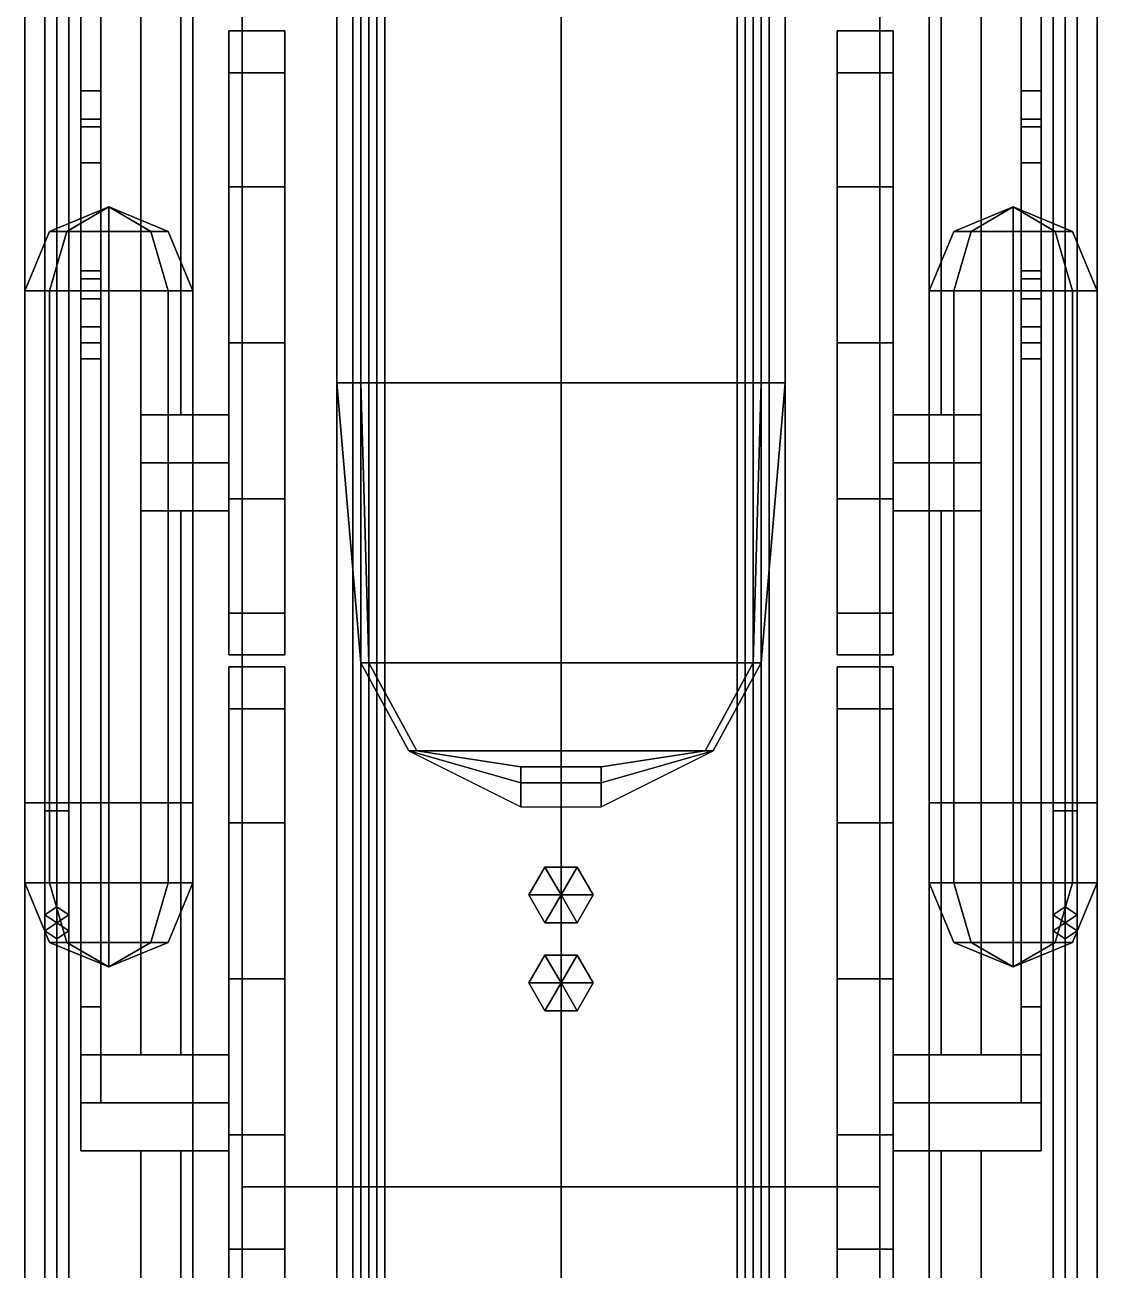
# Model space of a CAD drawing. Header units: millimetres. Extents: x -1.4 to 3, y -13.4 to 18.1.
# Drawn here: x -1.34 to 1.34, y -2.268 to 0.845 of the extents above; entities that cross this region are included whole.
import ezdxf

# ---------------------------------------------------------------- set-up
doc = ezdxf.new("R2010")
doc.units = ezdxf.units.MM
for name, color, linetype in [('b2', 1, 'Continuous'), ('bars', 1, 'Continuous'), ('wheels', 2, 'Continuous')]:
    doc.layers.add(name, color=color, linetype=linetype)

msp = doc.modelspace()

# ---------------------------------------------------------------- linework, layer by layer
for points in [[(-0.7967, -3.62, 2.44), (-0.92, -3.62, 2.9), (-0.92, 3.84, 2.9), (-0.7967, 3.84, 2.44)], [(-0.46, -3.62, 2.1033), (-0.7967, -3.62, 2.44), (-0.7967, 3.84, 2.44), (-0.46, 3.84, 2.1033)], [(0, -3.62, 1.98), (-0.46, -3.62, 2.1033), (-0.46, 3.84, 2.1033), (0, 3.84, 1.98)], [(0.46, -3.62, 2.1033), (0, -3.62, 1.98), (0, 3.84, 1.98), (0.46, 3.84, 2.1033)], [(0.7967, -3.62, 2.44), (0.46, -3.62, 2.1033), (0.46, 3.84, 2.1033), (0.7967, 3.84, 2.44)], [(0.92, -3.62, 2.9), (0.7967, -3.62, 2.44), (0.7967, 3.84, 2.44), (0.92, 3.84, 2.9)], [(-1.34, 3.65, 2.3), (-1.34, 3.61, 2.25), (-1.34, -1.1, 2.25), (-1.34, -1.1, 2.3)], [(-0.92, -1.1, 2.3), (-0.92, 3.65, 2.3), (-1.34, 3.65, 2.3), (-1.34, -1.1, 2.3)], [(-0.92, -1.1, 2.25), (-0.92, 3.61, 2.25), (-0.92, 3.65, 2.3), (-0.92, -1.1, 2.3)], [(0.92, 3.65, 2.3), (0.92, 3.61, 2.25), (0.92, -1.1, 2.25), (0.92, -1.1, 2.3)], [(1.34, -1.1, 2.3), (1.34, 3.65, 2.3), (0.92, 3.65, 2.3), (0.92, -1.1, 2.3)], [(1.34, -1.1, 2.25), (1.34, 3.61, 2.25), (1.34, 3.65, 2.3), (1.34, -1.1, 2.3)], [(-0.56, 2.48, 1.19), (-0.56, 2.48, 0.33), (-0.56, -3.85, 0.33), (-0.56, -3.85, 1.19)], [(-0.44, -3.85, 1.19), (-0.44, 2.48, 1.19), (-0.56, 2.48, 1.19), (-0.56, -3.85, 1.19)], [(-0.44, -3.85, 0.33), (-0.44, 2.48, 0.33), (-0.44, 2.48, 1.19), (-0.44, -3.85, 1.19)], [(0.44, 2.48, 1.19), (0.44, 2.48, 0.33), (0.44, -3.85, 0.33), (0.44, -3.85, 1.19)], [(0.56, -3.85, 1.19), (0.56, 2.48, 1.19), (0.44, 2.48, 1.19), (0.44, -3.85, 1.19)], [(0.56, -3.85, 0.33), (0.56, 2.48, 0.33), (0.56, 2.48, 1.19), (0.56, -3.85, 1.19)], [(-0.92, -3.62, 2.9), (-0.7967, -3.62, 3.39), (-0.7967, 2.28, 3.39), (-0.92, 2.28, 2.9)], [(-0.7967, -2.06, 3.39), (-0.46, -2.06, 3.7267), (-0.46, 2.28, 3.7267), (-0.7967, 2.28, 3.39)], [(-0.46, -2.06, 3.7267), (0, -2.06, 3.85), (0, 2.28, 3.85), (-0.46, 2.28, 3.7267)], [(0, -2.06, 3.85), (0.46, -2.06, 3.7267), (0.46, 2.28, 3.7267), (0, 2.28, 3.85)], [(0.46, -2.06, 3.7267), (0.7967, -2.06, 3.39), (0.7967, 2.28, 3.39), (0.46, 2.28, 3.7267)], [(0.7967, -3.62, 3.39), (0.92, -3.62, 2.9), (0.92, 2.28, 2.9), (0.7967, 2.28, 3.39)], [(-0.52, -3.97, 0.22), (-0.5, -3.95, 0.24), (-0.5, 2.27, 0.24), (-0.52, 2.27, 0.22)], [(-0.5, -3.99, 0.2), (-0.52, -3.97, 0.22), (-0.52, 2.27, 0.22), (-0.5, 2.27, 0.2)], [(-0.5, -3.95, 0.24), (-0.48, -3.97, 0.22), (-0.48, 2.27, 0.22), (-0.5, 2.27, 0.24)], [(-0.48, -3.97, 0.22), (-0.5, -3.99, 0.2), (-0.5, 2.27, 0.2), (-0.48, 2.27, 0.22)], [(0.48, -3.97, 0.22), (0.5, -3.95, 0.24), (0.5, 2.27, 0.24), (0.48, 2.27, 0.22)], [(0.5, -3.99, 0.2), (0.48, -3.97, 0.22), (0.48, 2.27, 0.22), (0.5, 2.27, 0.2)], [(0.5, -3.95, 0.24), (0.52, -3.97, 0.22), (0.52, 2.27, 0.22), (0.5, 2.27, 0.24)], [(0.52, -3.97, 0.22), (0.5, -3.99, 0.2), (0.5, 2.27, 0.2), (0.52, 2.27, 0.22)], [(-0.56, 1.65, 3.93), (-0.56, 1.65, 3.62), (-0.56, -0.05, 3.62), (-0.56, -0.05, 3.93)], [(-0.5, 1.59, 3.98), (-0.56, 1.65, 3.93), (-0.56, -0.05, 3.93), (-0.5, -0.05, 3.98)], [(0.56, -0.05, 3.93), (0.56, 1.65, 3.93), (0.5, 1.59, 3.98), (0.5, -0.05, 3.98)], [(0.56, -0.05, 3.62), (0.56, 1.65, 3.62), (0.56, 1.65, 3.93), (0.56, -0.05, 3.93)], [(0.5, -0.05, 3.98), (0.5, 1.59, 3.98), (-0.5, 1.59, 3.98), (-0.5, -0.05, 3.98)], [(-1.13, 0.39, 1.88), (-1.235, 0.3285, 1.775), (-1.2785, 0.3285, 1.88), (-1.13, 0.39, 1.88)], [(-1.13, 0.39, 1.88), (-1.2785, 0.3285, 1.88), (-1.235, 0.3285, 1.985), (-1.13, 0.39, 1.88)], [(-1.13, 0.39, 1.88), (-1.13, 0.3285, 1.7315), (-1.235, 0.3285, 1.775), (-1.13, 0.39, 1.88)], [(-1.13, 0.39, 1.88), (-1.235, 0.3285, 1.985), (-1.13, 0.3285, 2.0285), (-1.13, 0.39, 1.88)], [(-1.13, 0.39, 1.88), (-0.9815, 0.3285, 1.88), (-1.025, 0.3285, 1.775), (-1.13, 0.39, 1.88)], [(-1.13, 0.39, 1.88), (-1.025, 0.3285, 1.775), (-1.13, 0.3285, 1.7315), (-1.13, 0.39, 1.88)], [(-1.13, 0.39, 1.88), (-1.13, 0.3285, 2.0285), (-1.025, 0.3285, 1.985), (-1.13, 0.39, 1.88)], [(-1.13, 0.39, 1.88), (-1.025, 0.3285, 1.985), (-0.9815, 0.3285, 1.88), (-1.13, 0.39, 1.88)], [(1.13, 0.39, 1.88), (1.025, 0.3285, 1.775), (0.9815, 0.3285, 1.88), (1.13, 0.39, 1.88)], [(1.13, 0.39, 1.88), (0.9815, 0.3285, 1.88), (1.025, 0.3285, 1.985), (1.13, 0.39, 1.88)], [(1.13, 0.39, 1.88), (1.13, 0.3285, 1.7315), (1.025, 0.3285, 1.775), (1.13, 0.39, 1.88)], [(1.13, 0.39, 1.88), (1.025, 0.3285, 1.985), (1.13, 0.3285, 2.0285), (1.13, 0.39, 1.88)], [(1.13, 0.39, 1.88), (1.2785, 0.3285, 1.88), (1.235, 0.3285, 1.775), (1.13, 0.39, 1.88)], [(1.13, 0.39, 1.88), (1.235, 0.3285, 1.775), (1.13, 0.3285, 1.7315), (1.13, 0.39, 1.88)], [(1.13, 0.39, 1.88), (1.13, 0.3285, 2.0285), (1.235, 0.3285, 1.985), (1.13, 0.39, 1.88)], [(1.13, 0.39, 1.88), (1.235, 0.3285, 1.985), (1.2785, 0.3285, 1.88), (1.13, 0.39, 1.88)], [(-1.235, 0.3285, 1.775), (-1.2785, 0.18, 1.7315), (-1.34, 0.18, 1.88), (-1.2785, 0.3285, 1.88)], [(-1.2785, 0.3285, 1.88), (-1.34, 0.18, 1.88), (-1.2785, 0.18, 2.0285), (-1.235, 0.3285, 1.985)], [(-1.13, 0.3285, 1.7315), (-1.13, 0.18, 1.67), (-1.2785, 0.18, 1.7315), (-1.235, 0.3285, 1.775)], [(-1.235, 0.3285, 1.985), (-1.2785, 0.18, 2.0285), (-1.13, 0.18, 2.09), (-1.13, 0.3285, 2.0285)], [(-1.025, 0.3285, 1.775), (-0.9815, 0.18, 1.7315), (-1.13, 0.18, 1.67), (-1.13, 0.3285, 1.7315)], [(-1.13, 0.3285, 2.0285), (-1.13, 0.18, 2.09), (-0.9815, 0.18, 2.0285), (-1.025, 0.3285, 1.985)], [(-0.9815, 0.3285, 1.88), (-0.92, 0.18, 1.88), (-0.9815, 0.18, 1.7315), (-1.025, 0.3285, 1.775)], [(-1.025, 0.3285, 1.985), (-0.9815, 0.18, 2.0285), (-0.92, 0.18, 1.88), (-0.9815, 0.3285, 1.88)], [(1.025, 0.3285, 1.775), (0.9815, 0.18, 1.7315), (0.92, 0.18, 1.88), (0.9815, 0.3285, 1.88)], [(0.9815, 0.3285, 1.88), (0.92, 0.18, 1.88), (0.9815, 0.18, 2.0285), (1.025, 0.3285, 1.985)], [(1.13, 0.3285, 1.7315), (1.13, 0.18, 1.67), (0.9815, 0.18, 1.7315), (1.025, 0.3285, 1.775)], [(1.025, 0.3285, 1.985), (0.9815, 0.18, 2.0285), (1.13, 0.18, 2.09), (1.13, 0.3285, 2.0285)], [(1.235, 0.3285, 1.775), (1.2785, 0.18, 1.7315), (1.13, 0.18, 1.67), (1.13, 0.3285, 1.7315)], [(1.13, 0.3285, 2.0285), (1.13, 0.18, 2.09), (1.2785, 0.18, 2.0285), (1.235, 0.3285, 1.985)], [(1.2785, 0.3285, 1.88), (1.34, 0.18, 1.88), (1.2785, 0.18, 1.7315), (1.235, 0.3285, 1.775)], [(1.235, 0.3285, 1.985), (1.2785, 0.18, 2.0285), (1.34, 0.18, 1.88), (1.2785, 0.3285, 1.88)], [(-1.34, -1.3, 1.88), (-1.2785, -1.3, 2.0285), (-1.2785, 0.18, 2.0285), (-1.34, 0.18, 1.88)], [(-1.2785, -1.3, 1.7315), (-1.34, -1.3, 1.88), (-1.34, 0.18, 1.88), (-1.2785, 0.18, 1.7315)], [(-1.2785, -1.3, 2.0285), (-1.13, -1.3, 2.09), (-1.13, 0.18, 2.09), (-1.2785, 0.18, 2.0285)], [(-1.13, -1.3, 1.67), (-1.2785, -1.3, 1.7315), (-1.2785, 0.18, 1.7315), (-1.13, 0.18, 1.67)], [(-1.13, -1.3, 2.09), (-0.9815, -1.3, 2.0285), (-0.9815, 0.18, 2.0285), (-1.13, 0.18, 2.09)], [(-0.9815, -1.3, 1.7315), (-1.13, -1.3, 1.67), (-1.13, 0.18, 1.67), (-0.9815, 0.18, 1.7315)], [(-0.9815, -1.3, 2.0285), (-0.92, -1.3, 1.88), (-0.92, 0.18, 1.88), (-0.9815, 0.18, 2.0285)], [(-0.92, -1.3, 1.88), (-0.9815, -1.3, 1.7315), (-0.9815, 0.18, 1.7315), (-0.92, 0.18, 1.88)], [(0.92, -1.3, 1.88), (0.9815, -1.3, 2.0285), (0.9815, 0.18, 2.0285), (0.92, 0.18, 1.88)], [(0.9815, -1.3, 1.7315), (0.92, -1.3, 1.88), (0.92, 0.18, 1.88), (0.9815, 0.18, 1.7315)], [(0.9815, -1.3, 2.0285), (1.13, -1.3, 2.09), (1.13, 0.18, 2.09), (0.9815, 0.18, 2.0285)], [(1.13, -1.3, 1.67), (0.9815, -1.3, 1.7315), (0.9815, 0.18, 1.7315), (1.13, 0.18, 1.67)], [(1.13, -1.3, 2.09), (1.2785, -1.3, 2.0285), (1.2785, 0.18, 2.0285), (1.13, 0.18, 2.09)], [(1.2785, -1.3, 1.7315), (1.13, -1.3, 1.67), (1.13, 0.18, 1.67), (1.2785, 0.18, 1.7315)], [(1.2785, -1.3, 2.0285), (1.34, -1.3, 1.88), (1.34, 0.18, 1.88), (1.2785, 0.18, 2.0285)], [(1.34, -1.3, 1.88), (1.2785, -1.3, 1.7315), (1.2785, 0.18, 1.7315), (1.34, 0.18, 1.88)], [(-0.56, -0.05, 3.93), (-0.56, -0.05, 3.62), (-0.5, -0.75, 3.68), (-0.5, -0.75, 3.93)], [(-0.5, -0.05, 3.98), (-0.56, -0.05, 3.93), (-0.5, -0.75, 3.93), (-0.48, -0.75, 3.98)], [(0.48, -0.75, 3.98), (0.5, -0.05, 3.98), (-0.5, -0.05, 3.98), (-0.48, -0.75, 3.98)], [(0.5, -0.75, 3.93), (0.56, -0.05, 3.93), (0.5, -0.05, 3.98), (0.48, -0.75, 3.98)], [(0.5, -0.75, 3.68), (0.56, -0.05, 3.62), (0.56, -0.05, 3.93), (0.5, -0.75, 3.93)], [(-0.5, -0.75, 3.68), (-0.38, -0.97, 3.74), (-0.38, -0.97, 3.93), (-0.5, -0.75, 3.93)], [(-0.5, -0.75, 3.93), (-0.38, -0.97, 3.93), (-0.36, -0.97, 3.98), (-0.48, -0.75, 3.98)], [(-0.48, -0.75, 3.98), (-0.36, -0.97, 3.98), (0.36, -0.97, 3.98), (0.48, -0.75, 3.98)], [(0.36, -0.97, 3.98), (0.38, -0.97, 3.93), (0.5, -0.75, 3.93), (0.48, -0.75, 3.98)], [(0.38, -0.97, 3.93), (0.38, -0.97, 3.74), (0.5, -0.75, 3.68), (0.5, -0.75, 3.93)], [(-0.38, -0.97, 3.93), (-0.38, -0.97, 3.74), (-0.1, -1.11, 3.85), (-0.1, -1.05, 3.93)], [(-0.36, -0.97, 3.98), (-0.38, -0.97, 3.93), (-0.1, -1.05, 3.93), (-0.1, -1.01, 3.98)], [(0.1, -1.01, 3.98), (0.36, -0.97, 3.98), (-0.36, -0.97, 3.98), (-0.1, -1.01, 3.98)], [(0.1, -1.11, 3.85), (0.38, -0.97, 3.74), (0.38, -0.97, 3.93), (0.1, -1.05, 3.93)], [(0.1, -1.05, 3.93), (0.38, -0.97, 3.93), (0.36, -0.97, 3.98), (0.1, -1.01, 3.98)], [(-0.1, -1.01, 3.98), (-0.1, -1.05, 3.93), (0.1, -1.05, 3.93), (0.1, -1.01, 3.98)], [(-0.1, -1.05, 3.93), (-0.1, -1.11, 3.85), (0.1, -1.11, 3.85), (0.1, -1.05, 3.93)], [(-1.34, -1.1, 2.49), (-1.34, -1.1, 2.44), (-1.34, -3.54, 2.44), (-1.34, -3.54, 2.49)], [(-0.92, -1.1, 2.49), (-0.92, -1.1, 2.3), (-1.34, -1.1, 2.3), (-1.34, -1.1, 2.49)], [(-0.92, -3.54, 2.49), (-0.92, -1.1, 2.49), (-1.34, -1.1, 2.49), (-1.34, -3.54, 2.49)], [(-1.29, -1.42, 2.26), (-1.26, -1.4, 2.29), (-1.26, -1.12, 2.13), (-1.29, -1.12, 2.1)], [(-1.26, -1.44, 2.23), (-1.29, -1.42, 2.26), (-1.29, -1.12, 2.1), (-1.26, -1.12, 2.07)], [(-1.29, -1.38, 2.32), (-1.26, -1.36, 2.35), (-1.26, -1.12, 2.19), (-1.29, -1.12, 2.16)], [(-1.26, -1.4, 2.29), (-1.29, -1.38, 2.32), (-1.29, -1.12, 2.16), (-1.26, -1.12, 2.13)], [(-1.26, -1.4, 2.29), (-1.23, -1.42, 2.26), (-1.23, -1.12, 2.1), (-1.26, -1.12, 2.13)], [(-1.23, -1.42, 2.26), (-1.26, -1.44, 2.23), (-1.26, -1.12, 2.07), (-1.23, -1.12, 2.1)], [(-1.26, -1.36, 2.35), (-1.23, -1.38, 2.32), (-1.23, -1.12, 2.16), (-1.26, -1.12, 2.19)], [(-1.23, -1.38, 2.32), (-1.26, -1.4, 2.29), (-1.26, -1.12, 2.13), (-1.23, -1.12, 2.16)], [(-0.92, -3.54, 2.44), (-0.92, -1.1, 2.44), (-0.92, -1.1, 2.49), (-0.92, -3.54, 2.49)], [(1.34, -1.1, 2.49), (1.34, -1.1, 2.3), (0.92, -1.1, 2.3), (0.92, -1.1, 2.49)], [(0.92, -1.1, 2.49), (0.92, -1.1, 2.44), (0.92, -3.54, 2.44), (0.92, -3.54, 2.49)], [(1.34, -3.54, 2.49), (1.34, -1.1, 2.49), (0.92, -1.1, 2.49), (0.92, -3.54, 2.49)], [(1.23, -1.42, 2.26), (1.26, -1.4, 2.29), (1.26, -1.12, 2.13), (1.23, -1.12, 2.1)], [(1.26, -1.44, 2.23), (1.23, -1.42, 2.26), (1.23, -1.12, 2.1), (1.26, -1.12, 2.07)], [(1.23, -1.38, 2.32), (1.26, -1.36, 2.35), (1.26, -1.12, 2.19), (1.23, -1.12, 2.16)], [(1.26, -1.4, 2.29), (1.23, -1.38, 2.32), (1.23, -1.12, 2.16), (1.26, -1.12, 2.13)], [(1.26, -1.4, 2.29), (1.29, -1.42, 2.26), (1.29, -1.12, 2.1), (1.26, -1.12, 2.13)], [(1.29, -1.42, 2.26), (1.26, -1.44, 2.23), (1.26, -1.12, 2.07), (1.29, -1.12, 2.1)], [(1.26, -1.36, 2.35), (1.29, -1.38, 2.32), (1.29, -1.12, 2.16), (1.26, -1.12, 2.19)], [(1.29, -1.38, 2.32), (1.26, -1.4, 2.29), (1.26, -1.12, 2.13), (1.29, -1.12, 2.16)], [(1.34, -3.54, 2.44), (1.34, -1.1, 2.44), (1.34, -1.1, 2.49), (1.34, -3.54, 2.49)], [(-0.04, -1.2607, 3.83), (-0.08, -1.33, 3.82), (-0.08, -1.33, 3.92), (-0.04, -1.2607, 3.92)], [(-0.04, -1.2607, 3.92), (-0.08, -1.33, 3.92), (0, -1.33, 4.02)], [(0.04, -1.2607, 3.83), (-0.04, -1.2607, 3.83), (-0.04, -1.2607, 3.92), (0.04, -1.2607, 3.92)], [(0.04, -1.2607, 3.92), (-0.04, -1.2607, 3.92), (0, -1.33, 4.02)], [(0.08, -1.33, 3.92), (0.04, -1.2607, 3.92), (0, -1.33, 4.02)], [(0.08, -1.33, 3.82), (0.04, -1.2607, 3.83), (0.04, -1.2607, 3.92), (0.08, -1.33, 3.92)], [(-1.235, -1.4485, 1.985), (-1.2785, -1.3, 2.0285), (-1.34, -1.3, 1.88), (-1.2785, -1.4485, 1.88)], [(-1.2785, -1.4485, 1.88), (-1.34, -1.3, 1.88), (-1.2785, -1.3, 1.7315), (-1.235, -1.4485, 1.775)], [(-1.13, -1.4485, 2.0285), (-1.13, -1.3, 2.09), (-1.2785, -1.3, 2.0285), (-1.235, -1.4485, 1.985)], [(-1.235, -1.4485, 1.775), (-1.2785, -1.3, 1.7315), (-1.13, -1.3, 1.67), (-1.13, -1.4485, 1.7315)], [(-1.025, -1.4485, 1.985), (-0.9815, -1.3, 2.0285), (-1.13, -1.3, 2.09), (-1.13, -1.4485, 2.0285)], [(-1.13, -1.4485, 1.7315), (-1.13, -1.3, 1.67), (-0.9815, -1.3, 1.7315), (-1.025, -1.4485, 1.775)], [(-0.9815, -1.4485, 1.88), (-0.92, -1.3, 1.88), (-0.9815, -1.3, 2.0285), (-1.025, -1.4485, 1.985)], [(-1.025, -1.4485, 1.775), (-0.9815, -1.3, 1.7315), (-0.92, -1.3, 1.88), (-0.9815, -1.4485, 1.88)], [(1.025, -1.4485, 1.985), (0.9815, -1.3, 2.0285), (0.92, -1.3, 1.88), (0.9815, -1.4485, 1.88)], [(0.9815, -1.4485, 1.88), (0.92, -1.3, 1.88), (0.9815, -1.3, 1.7315), (1.025, -1.4485, 1.775)], [(1.13, -1.4485, 2.0285), (1.13, -1.3, 2.09), (0.9815, -1.3, 2.0285), (1.025, -1.4485, 1.985)], [(1.025, -1.4485, 1.775), (0.9815, -1.3, 1.7315), (1.13, -1.3, 1.67), (1.13, -1.4485, 1.7315)], [(1.235, -1.4485, 1.985), (1.2785, -1.3, 2.0285), (1.13, -1.3, 2.09), (1.13, -1.4485, 2.0285)], [(1.13, -1.4485, 1.7315), (1.13, -1.3, 1.67), (1.2785, -1.3, 1.7315), (1.235, -1.4485, 1.775)], [(1.2785, -1.4485, 1.88), (1.34, -1.3, 1.88), (1.2785, -1.3, 2.0285), (1.235, -1.4485, 1.985)], [(1.235, -1.4485, 1.775), (1.2785, -1.3, 1.7315), (1.34, -1.3, 1.88), (1.2785, -1.4485, 1.88)], [(-0.08, -1.33, 3.82), (-0.04, -1.3993, 3.83), (-0.04, -1.3993, 3.92), (-0.08, -1.33, 3.92)], [(-0.08, -1.33, 3.92), (-0.04, -1.3993, 3.92), (0, -1.33, 4.02)], [(-0.04, -1.3993, 3.92), (0.04, -1.3993, 3.92), (0, -1.33, 4.02)], [(0.04, -1.3993, 3.92), (0.08, -1.33, 3.92), (0, -1.33, 4.02)], [(0.04, -1.3993, 3.83), (0.08, -1.33, 3.82), (0.08, -1.33, 3.92), (0.04, -1.3993, 3.92)], [(-1.29, -3.17, 2.32), (-1.26, -3.18, 2.35), (-1.26, -1.36, 2.35), (-1.29, -1.38, 2.32)], [(-1.26, -3.18, 2.35), (-1.23, -3.17, 2.32), (-1.23, -1.38, 2.32), (-1.26, -1.36, 2.35)], [(1.23, -3.17, 2.32), (1.26, -3.18, 2.35), (1.26, -1.36, 2.35), (1.23, -1.38, 2.32)], [(1.26, -3.18, 2.35), (1.29, -3.17, 2.32), (1.29, -1.38, 2.32), (1.26, -1.36, 2.35)], [(-1.26, -3.16, 2.29), (-1.29, -3.17, 2.32), (-1.29, -1.38, 2.32), (-1.26, -1.4, 2.29)], [(-1.29, -3.15, 2.26), (-1.26, -3.16, 2.29), (-1.26, -1.4, 2.29), (-1.29, -1.42, 2.26)], [(-1.23, -3.17, 2.32), (-1.26, -3.16, 2.29), (-1.26, -1.4, 2.29), (-1.23, -1.38, 2.32)], [(-1.26, -3.16, 2.29), (-1.23, -3.15, 2.26), (-1.23, -1.42, 2.26), (-1.26, -1.4, 2.29)], [(-0.04, -1.3993, 3.83), (0.04, -1.3993, 3.83), (0.04, -1.3993, 3.92), (-0.04, -1.3993, 3.92)], [(1.26, -3.16, 2.29), (1.23, -3.17, 2.32), (1.23, -1.38, 2.32), (1.26, -1.4, 2.29)], [(1.23, -3.15, 2.26), (1.26, -3.16, 2.29), (1.26, -1.4, 2.29), (1.23, -1.42, 2.26)], [(1.29, -3.17, 2.32), (1.26, -3.16, 2.29), (1.26, -1.4, 2.29), (1.29, -1.38, 2.32)], [(1.26, -3.16, 2.29), (1.29, -3.15, 2.26), (1.29, -1.42, 2.26), (1.26, -1.4, 2.29)], [(-1.26, -3.14, 2.23), (-1.29, -3.15, 2.26), (-1.29, -1.42, 2.26), (-1.26, -1.44, 2.23)], [(-1.23, -3.15, 2.26), (-1.26, -3.14, 2.23), (-1.26, -1.44, 2.23), (-1.23, -1.42, 2.26)], [(1.26, -3.14, 2.23), (1.23, -3.15, 2.26), (1.23, -1.42, 2.26), (1.26, -1.44, 2.23)], [(1.29, -3.15, 2.26), (1.26, -3.14, 2.23), (1.26, -1.44, 2.23), (1.29, -1.42, 2.26)], [(-1.13, -1.51, 1.88), (-1.235, -1.4485, 1.985), (-1.2785, -1.4485, 1.88), (-1.13, -1.51, 1.88)], [(-1.13, -1.51, 1.88), (-1.2785, -1.4485, 1.88), (-1.235, -1.4485, 1.775), (-1.13, -1.51, 1.88)], [(-1.13, -1.51, 1.88), (-1.13, -1.4485, 2.0285), (-1.235, -1.4485, 1.985), (-1.13, -1.51, 1.88)], [(-1.13, -1.51, 1.88), (-1.235, -1.4485, 1.775), (-1.13, -1.4485, 1.7315), (-1.13, -1.51, 1.88)], [(-1.13, -1.51, 1.88), (-0.9815, -1.4485, 1.88), (-1.025, -1.4485, 1.985), (-1.13, -1.51, 1.88)], [(-1.13, -1.51, 1.88), (-1.025, -1.4485, 1.985), (-1.13, -1.4485, 2.0285), (-1.13, -1.51, 1.88)], [(-1.13, -1.51, 1.88), (-1.13, -1.4485, 1.7315), (-1.025, -1.4485, 1.775), (-1.13, -1.51, 1.88)], [(-1.13, -1.51, 1.88), (-1.025, -1.4485, 1.775), (-0.9815, -1.4485, 1.88), (-1.13, -1.51, 1.88)], [(1.13, -1.51, 1.88), (1.025, -1.4485, 1.985), (0.9815, -1.4485, 1.88), (1.13, -1.51, 1.88)], [(1.13, -1.51, 1.88), (0.9815, -1.4485, 1.88), (1.025, -1.4485, 1.775), (1.13, -1.51, 1.88)], [(1.13, -1.51, 1.88), (1.13, -1.4485, 2.0285), (1.025, -1.4485, 1.985), (1.13, -1.51, 1.88)], [(1.13, -1.51, 1.88), (1.025, -1.4485, 1.775), (1.13, -1.4485, 1.7315), (1.13, -1.51, 1.88)], [(1.13, -1.51, 1.88), (1.2785, -1.4485, 1.88), (1.235, -1.4485, 1.985), (1.13, -1.51, 1.88)], [(1.13, -1.51, 1.88), (1.235, -1.4485, 1.985), (1.13, -1.4485, 2.0285), (1.13, -1.51, 1.88)], [(1.13, -1.51, 1.88), (1.13, -1.4485, 1.7315), (1.235, -1.4485, 1.775), (1.13, -1.51, 1.88)], [(1.13, -1.51, 1.88), (1.235, -1.4485, 1.775), (1.2785, -1.4485, 1.88), (1.13, -1.51, 1.88)], [(-0.04, -1.4807, 3.83), (-0.08, -1.55, 3.82), (-0.08, -1.55, 3.92), (-0.04, -1.4807, 3.92)], [(-0.04, -1.4807, 3.92), (-0.08, -1.55, 3.92), (0, -1.55, 4.02)], [(0.04, -1.4807, 3.83), (-0.04, -1.4807, 3.83), (-0.04, -1.4807, 3.92), (0.04, -1.4807, 3.92)], [(0.04, -1.4807, 3.92), (-0.04, -1.4807, 3.92), (0, -1.55, 4.02)], [(0.08, -1.55, 3.92), (0.04, -1.4807, 3.92), (0, -1.55, 4.02)], [(0.08, -1.55, 3.82), (0.04, -1.4807, 3.83), (0.04, -1.4807, 3.92), (0.08, -1.55, 3.92)], [(-0.08, -1.55, 3.82), (-0.04, -1.6193, 3.83), (-0.04, -1.6193, 3.92), (-0.08, -1.55, 3.92)], [(-0.08, -1.55, 3.92), (-0.04, -1.6193, 3.92), (0, -1.55, 4.02)], [(-0.04, -1.6193, 3.92), (0.04, -1.6193, 3.92), (0, -1.55, 4.02)], [(0.04, -1.6193, 3.92), (0.08, -1.55, 3.92), (0, -1.55, 4.02)], [(0.04, -1.6193, 3.83), (0.08, -1.55, 3.82), (0.08, -1.55, 3.92), (0.04, -1.6193, 3.92)], [(-0.04, -1.6193, 3.83), (0.04, -1.6193, 3.83), (0.04, -1.6193, 3.92), (-0.04, -1.6193, 3.92)], [(-0.7967, -3.62, 3.39), (-0.46, -3.62, 3.6567), (-0.46, -2.06, 3.7267), (-0.7967, -2.06, 3.39)], [(-0.46, -3.62, 3.6567), (0, -3.62, 3.78), (0, -2.06, 3.85), (-0.46, -2.06, 3.7267)], [(0, -3.62, 3.78), (0.46, -3.62, 3.6567), (0.46, -2.06, 3.7267), (0, -2.06, 3.85)], [(0.46, -3.62, 3.6567), (0.7967, -3.62, 3.39), (0.7967, -2.06, 3.39), (0.46, -2.06, 3.7267)]]:
    msp.add_3dface(points)
at = {"color": 1}
for points in [[(-1.29, -1.12, 2.1), (-1.26, -1.12, 2.13), (-1.26, 3.31, 2.13), (-1.29, 3.34, 2.1)], [(-1.26, -1.12, 2.07), (-1.29, -1.12, 2.1), (-1.29, 3.34, 2.1), (-1.26, 3.31, 2.07)], [(-1.29, -1.12, 2.16), (-1.26, -1.12, 2.19), (-1.26, 3.31, 2.19), (-1.29, 3.34, 2.16)], [(-1.26, -1.12, 2.13), (-1.29, -1.12, 2.16), (-1.29, 3.34, 2.16), (-1.26, 3.31, 2.13)], [(1.26, -1.12, 2.13), (1.29, -1.12, 2.1), (1.29, 3.34, 2.1), (1.26, 3.31, 2.13)], [(1.29, -1.12, 2.1), (1.26, -1.12, 2.07), (1.26, 3.31, 2.07), (1.29, 3.34, 2.1)], [(1.26, -1.12, 2.19), (1.29, -1.12, 2.16), (1.29, 3.34, 2.16), (1.26, 3.31, 2.19)], [(1.29, -1.12, 2.16), (1.26, -1.12, 2.13), (1.26, 3.31, 2.13), (1.29, 3.34, 2.16)], [(-1.26, -1.12, 2.13), (-1.23, -1.12, 2.1), (-1.23, 3.28, 2.1), (-1.26, 3.31, 2.13)], [(-1.23, -1.12, 2.1), (-1.26, -1.12, 2.07), (-1.26, 3.31, 2.07), (-1.23, 3.28, 2.1)], [(-1.26, -1.12, 2.19), (-1.23, -1.12, 2.16), (-1.23, 3.28, 2.16), (-1.26, 3.31, 2.19)], [(-1.23, -1.12, 2.16), (-1.26, -1.12, 2.13), (-1.26, 3.31, 2.13), (-1.23, 3.28, 2.16)], [(1.23, -1.12, 2.1), (1.26, -1.12, 2.13), (1.26, 3.31, 2.13), (1.23, 3.28, 2.1)], [(1.26, -1.12, 2.07), (1.23, -1.12, 2.1), (1.23, 3.28, 2.1), (1.26, 3.31, 2.07)], [(1.23, -1.12, 2.16), (1.26, -1.12, 2.19), (1.26, 3.31, 2.19), (1.23, 3.28, 2.16)], [(1.26, -1.12, 2.13), (1.23, -1.12, 2.16), (1.23, 3.28, 2.16), (1.26, 3.31, 2.13)]]:
    msp.add_3dface(points, dxfattribs=at)
at = {"layer": 'b2'}
for points in [[(1.15, 0.6093, 1.4008), (1.15, 1.52, 1.44), (1.2, 1.52, 1.44), (1.2, 0.6093, 1.4008)], [(1.2, 0.59, 1.33), (1.2, 1.52, 1.39), (1.15, 1.52, 1.39), (1.15, 0.59, 1.33)], [(1.2, 0.59, 1.4), (1.2, 1.52, 1.44), (1.2, 1.52, 1.39), (1.2, 0.59, 1.33)], [(0.95, -0.13, 0.98), (0.95, 1.23, 0.98), (1.05, 1.23, 0.98), (1.05, -0.13, 0.98)], [(1.05, -0.13, 0.88), (1.05, 1.23, 0.88), (0.95, 1.23, 0.88), (0.95, -0.13, 0.88)], [(1.15, -1.73, 0.88), (1.15, 1.23, 0.71), (1.05, 1.23, 0.71), (1.05, -1.73, 0.88)], [(1.05, -1.73, 0.98), (1.05, 1.23, 0.85), (1.15, 1.23, 0.85), (1.15, -1.73, 0.98)], [(1.05, 1.23, 0.98), (1.05, 1.23, 0.88), (1.05, -0.13, 0.88), (1.05, -0.13, 0.98)], [(1.15, 1.23, 0.85), (1.15, 1.23, 0.71), (1.15, -1.73, 0.88), (1.15, -1.73, 0.98)], [(1.2, 0.01, 0.77), (1.2, 1.06, 0.77), (1.15, 1.06, 0.77), (1.15, 0.01, 0.77)], [(1.15, 0.01, 0.83), (1.15, 1.06, 0.83), (1.2, 1.06, 0.83), (1.2, 0.01, 0.83)], [(1.2, 0.01, 0.83), (1.2, 1.06, 0.83), (1.2, 1.06, 0.77), (1.2, 0.01, 0.77)], [(1.2, 0.68, 1.55), (1.2, 0.68, 1.64), (1.15, 0.68, 1.64), (1.15, 0.68, 1.55)], [(1.2, 0.6093, 1.4008), (1.2, 0.68, 1.55), (1.15, 0.68, 1.55), (1.15, 0.6093, 1.4008)], [(1.15, 0.59, 1.61), (1.15, 0.68, 1.64), (1.2, 0.68, 1.64), (1.2, 0.59, 1.61)], [(1.2, 0.59, 1.61), (1.2, 0.68, 1.64), (1.2, 0.68, 1.55), (1.2, 0.59, 1.36)], [(1.2, 0.59, 1.08), (1.2, 0.59, 1.33), (1.15, 0.59, 1.33), (1.15, 0.59, 1.08)], [(1.15, 0.59, 1.08), (1.15, 0.5, 1.08), (1.2, 0.5, 1.08), (1.2, 0.59, 1.08)], [(1.15, 0.23, 1.46), (1.15, 0.59, 1.61), (1.2, 0.59, 1.61), (1.2, 0.23, 1.46)], [(1.2, 0.5, 1.08), (1.2, 0.59, 1.61), (1.2, 0.59, 1.61), (1.2, 0.59, 1.08)], [(1.2, 0.23, 1.46), (1.2, 0.59, 1.61), (1.2, 0.5, 1.08), (1.2, 0.16, 1.25)], [(1.2, 0.16, 1.25), (1.2, 0.5, 1.08), (1.15, 0.5, 1.08), (1.15, 0.16, 1.25)], [(1.2, 0.23, 0.83), (1.2, 0.23, 1.215), (1.15, 0.23, 1.215), (1.15, 0.23, 0.83)], [(1.2, 0.23, 1.46), (1.2, 0.21, 1.49), (1.15, 0.21, 1.49), (1.15, 0.23, 1.46)], [(1.2, 0.16, 1.49), (1.2, 0.21, 1.49), (1.2, 0.23, 1.46), (1.2, 0.16, 1.25)], [(1.2, 0.09, 1.29), (1.2, 0.23, 1.22), (1.2, 0.23, 0.83), (1.2, 0.09, 0.83)], [(1.15, 0.16, 1.49), (1.15, 0.21, 1.49), (1.2, 0.21, 1.49), (1.2, 0.16, 1.49)], [(1.2, 0.05, 1.3), (1.2, 0.16, 1.25), (1.15, 0.16, 1.25), (1.15, 0.05, 1.3)], [(1.15, 0.05, 1.4), (1.15, 0.16, 1.49), (1.2, 0.16, 1.49), (1.2, 0.05, 1.4)], [(1.2, 0.05, 1.4), (1.2, 0.16, 1.49), (1.2, 0.16, 1.25), (1.2, 0.05, 1.3)], [(1.15, 0.09, 0.83), (1.15, 0.09, 1.2818), (1.2, 0.09, 1.2818), (1.2, 0.09, 0.83)], [(1.15, 0.05, 1.3), (1.15, 0.05, 1.4), (1.2, 0.05, 1.4), (1.2, 0.05, 1.3)], [(1.2, -1.61, 0.54), (1.2, 0.01, 0.77), (1.15, 0.01, 0.77), (1.15, -1.61, 0.54)], [(1.15, -1.61, 0.64), (1.15, 0.01, 0.83), (1.2, 0.01, 0.83), (1.2, -1.61, 0.64)], [(1.2, -1.61, 0.64), (1.2, 0.01, 0.83), (1.2, 0.01, 0.77), (1.2, -1.61, 0.54)], [(1.05, -0.25, 0.79), (1.05, -0.13, 0.88), (0.83, -0.13, 0.88), (0.83, -0.25, 0.79)], [(0.83, -0.25, 1.06), (0.83, -0.13, 0.98), (1.05, -0.13, 0.98), (1.05, -0.25, 1.06)], [(0.83, -0.13, 0.98), (0.83, -0.13, 0.88), (0.95, -0.13, 0.88), (0.95, -0.13, 0.98)], [(1.05, -0.13, 0.98), (1.05, -0.13, 0.88), (1.05, -0.25, 0.79), (1.05, -0.25, 1.06)], [(0.83, -0.25, 0.79), (0.83, -0.37, 0.88), (1.05, -0.37, 0.88), (1.05, -0.25, 0.79)], [(1.05, -0.25, 1.06), (1.05, -0.37, 0.98), (0.83, -0.37, 0.98), (0.83, -0.25, 1.06)], [(1.05, -0.37, 0.88), (1.05, -0.37, 0.98), (1.05, -0.25, 1.06), (1.05, -0.25, 0.79)], [(0.83, -0.37, 0.88), (0.83, -0.37, 0.98), (0.95, -0.37, 0.98), (0.95, -0.37, 0.88)], [(1.05, -1.73, 0.88), (1.05, -0.37, 0.88), (0.95, -0.37, 0.88), (0.95, -1.73, 0.88)], [(0.95, -1.73, 0.98), (0.95, -0.37, 0.98), (1.05, -0.37, 0.98), (1.05, -1.73, 0.98)], [(1.05, -0.37, 0.98), (1.05, -0.37, 0.88), (1.05, -1.73, 0.88), (1.05, -1.73, 0.98)], [(1.15, -1.73, 0.88), (1.15, -1.61, 0.64), (1.2, -1.61, 0.64), (1.2, -1.73, 0.88)], [(1.2, -1.85, 0.79), (1.2, -1.61, 0.54), (1.15, -1.61, 0.54), (1.15, -1.85, 0.79)], [(1.2, -1.73, 0.88), (1.2, -1.61, 0.64), (1.2, -1.61, 0.54), (1.2, -1.85, 0.79)], [(1.15, -1.85, 0.79), (1.15, -1.73, 0.88), (0.83, -1.73, 0.88), (0.83, -1.85, 0.79)], [(0.83, -1.85, 1.06), (0.83, -1.73, 0.98), (1.2, -1.73, 0.98), (1.2, -1.85, 1.06)], [(0.83, -1.73, 0.98), (0.83, -1.73, 0.88), (1.2, -1.73, 0.88), (1.2, -1.73, 0.98)], [(1.2, -1.73, 0.98), (1.2, -1.73, 0.88), (1.2, -1.85, 0.79), (1.2, -1.85, 1.06)], [(0.83, -1.85, 0.79), (0.83, -1.97, 0.88), (1.2, -1.97, 0.88), (1.2, -1.85, 0.79)], [(1.2, -1.85, 1.06), (1.2, -1.97, 0.98), (0.83, -1.97, 0.98), (0.83, -1.85, 1.06)], [(1.2, -1.97, 0.88), (1.2, -1.97, 0.98), (1.2, -1.85, 1.06), (1.2, -1.85, 0.79)], [(0.83, -1.97, 0.88), (0.83, -1.97, 0.98), (1.2, -1.97, 0.98), (1.2, -1.97, 0.88)], [(0.95, -3.3, 0.98), (0.95, -1.97, 0.98), (1.05, -1.97, 0.98), (1.05, -3.3, 0.98)], [(1.05, -3.3, 0.88), (1.05, -1.97, 0.88), (0.95, -1.97, 0.88), (0.95, -3.3, 0.88)], [(1.05, -1.97, 0.98), (1.05, -1.97, 0.88), (1.05, -3.3, 0.88), (1.05, -3.3, 0.98)]]:
    msp.add_3dface(points, dxfattribs=at)
at = {"layer": 'bars'}
for points in [[(-1.2, 0.59, 1.33), (-1.2, 1.52, 1.39), (-1.15, 1.52, 1.39), (-1.15, 0.59, 1.33)], [(-1.15, 0.6093, 1.4008), (-1.15, 1.52, 1.44), (-1.2, 1.52, 1.44), (-1.2, 0.6093, 1.4008)], [(-1.2, 0.59, 1.4), (-1.2, 1.52, 1.44), (-1.2, 1.52, 1.39), (-1.2, 0.59, 1.33)], [(-1.15, -1.73, 0.88), (-1.15, 1.23, 0.71), (-1.05, 1.23, 0.71), (-1.05, -1.73, 0.88)], [(-1.05, -1.73, 0.98), (-1.05, 1.23, 0.85), (-1.15, 1.23, 0.85), (-1.15, -1.73, 0.98)], [(-1.15, 1.23, 0.85), (-1.15, 1.23, 0.71), (-1.15, -1.73, 0.88), (-1.15, -1.73, 0.98)], [(-1.05, 1.23, 0.98), (-1.05, 1.23, 0.88), (-1.05, -0.13, 0.88), (-1.05, -0.13, 0.98)], [(-1.05, -0.13, 0.88), (-1.05, 1.23, 0.88), (-0.95, 1.23, 0.88), (-0.95, -0.13, 0.88)], [(-0.95, -0.13, 0.98), (-0.95, 1.23, 0.98), (-1.05, 1.23, 0.98), (-1.05, -0.13, 0.98)], [(-1.15, 0.01, 0.83), (-1.15, 1.06, 0.83), (-1.2, 1.06, 0.83), (-1.2, 0.01, 0.83)], [(-1.2, 0.01, 0.83), (-1.2, 1.06, 0.83), (-1.2, 1.06, 0.77), (-1.2, 0.01, 0.77)], [(-1.2, 0.01, 0.77), (-1.2, 1.06, 0.77), (-1.15, 1.06, 0.77), (-1.15, 0.01, 0.77)], [(-1.2, 0.59, 1.61), (-1.2, 0.68, 1.64), (-1.2, 0.68, 1.55), (-1.2, 0.59, 1.36)], [(-1.2, 0.68, 1.55), (-1.2, 0.68, 1.64), (-1.15, 0.68, 1.64), (-1.15, 0.68, 1.55)], [(-1.15, 0.59, 1.61), (-1.15, 0.68, 1.64), (-1.2, 0.68, 1.64), (-1.2, 0.59, 1.61)], [(-1.2, 0.6093, 1.4008), (-1.2, 0.68, 1.55), (-1.15, 0.68, 1.55), (-1.15, 0.6093, 1.4008)], [(-1.2, 0.23, 1.46), (-1.2, 0.59, 1.61), (-1.2, 0.5, 1.08), (-1.2, 0.16, 1.25)], [(-1.15, 0.23, 1.46), (-1.15, 0.59, 1.61), (-1.2, 0.59, 1.61), (-1.2, 0.23, 1.46)], [(-1.2, 0.5, 1.08), (-1.2, 0.59, 1.61), (-1.2, 0.59, 1.61), (-1.2, 0.59, 1.08)], [(-1.2, 0.59, 1.08), (-1.2, 0.59, 1.33), (-1.15, 0.59, 1.33), (-1.15, 0.59, 1.08)], [(-1.15, 0.59, 1.08), (-1.15, 0.5, 1.08), (-1.2, 0.5, 1.08), (-1.2, 0.59, 1.08)], [(-1.2, 0.16, 1.25), (-1.2, 0.5, 1.08), (-1.15, 0.5, 1.08), (-1.15, 0.16, 1.25)], [(-1.2, 0.16, 1.49), (-1.2, 0.21, 1.49), (-1.2, 0.23, 1.46), (-1.2, 0.16, 1.25)], [(-1.2, 0.23, 1.46), (-1.2, 0.21, 1.49), (-1.15, 0.21, 1.49), (-1.15, 0.23, 1.46)], [(-1.2, 0.09, 1.29), (-1.2, 0.23, 1.22), (-1.2, 0.23, 0.83), (-1.2, 0.09, 0.83)], [(-1.2, 0.23, 0.83), (-1.2, 0.23, 1.215), (-1.15, 0.23, 1.215), (-1.15, 0.23, 0.83)], [(-1.15, 0.16, 1.49), (-1.15, 0.21, 1.49), (-1.2, 0.21, 1.49), (-1.2, 0.16, 1.49)], [(-1.15, 0.05, 1.4), (-1.15, 0.16, 1.49), (-1.2, 0.16, 1.49), (-1.2, 0.05, 1.4)], [(-1.2, 0.05, 1.4), (-1.2, 0.16, 1.49), (-1.2, 0.16, 1.25), (-1.2, 0.05, 1.3)], [(-1.2, 0.05, 1.3), (-1.2, 0.16, 1.25), (-1.15, 0.16, 1.25), (-1.15, 0.05, 1.3)], [(-1.15, 0.09, 0.83), (-1.15, 0.09, 1.2818), (-1.2, 0.09, 1.2818), (-1.2, 0.09, 0.83)], [(-1.15, 0.05, 1.3), (-1.15, 0.05, 1.4), (-1.2, 0.05, 1.4), (-1.2, 0.05, 1.3)], [(-1.2, -1.61, 0.64), (-1.2, 0.01, 0.83), (-1.2, 0.01, 0.77), (-1.2, -1.61, 0.54)], [(-1.15, -1.61, 0.64), (-1.15, 0.01, 0.83), (-1.2, 0.01, 0.83), (-1.2, -1.61, 0.64)], [(-1.2, -1.61, 0.54), (-1.2, 0.01, 0.77), (-1.15, 0.01, 0.77), (-1.15, -1.61, 0.54)], [(-1.05, -0.13, 0.98), (-1.05, -0.13, 0.88), (-1.05, -0.25, 0.79), (-1.05, -0.25, 1.06)], [(-1.05, -0.25, 0.79), (-1.05, -0.13, 0.88), (-0.83, -0.13, 0.88), (-0.83, -0.25, 0.79)], [(-0.83, -0.25, 1.06), (-0.83, -0.13, 0.98), (-1.05, -0.13, 0.98), (-1.05, -0.25, 1.06)], [(-0.83, -0.13, 0.98), (-0.83, -0.13, 0.88), (-0.95, -0.13, 0.88), (-0.95, -0.13, 0.98)], [(-1.05, -0.37, 0.88), (-1.05, -0.37, 0.98), (-1.05, -0.25, 1.06), (-1.05, -0.25, 0.79)], [(-1.05, -0.25, 1.06), (-1.05, -0.37, 0.98), (-0.83, -0.37, 0.98), (-0.83, -0.25, 1.06)], [(-0.83, -0.25, 0.79), (-0.83, -0.37, 0.88), (-1.05, -0.37, 0.88), (-1.05, -0.25, 0.79)], [(-1.05, -0.37, 0.98), (-1.05, -0.37, 0.88), (-1.05, -1.73, 0.88), (-1.05, -1.73, 0.98)], [(-0.95, -1.73, 0.98), (-0.95, -0.37, 0.98), (-1.05, -0.37, 0.98), (-1.05, -1.73, 0.98)], [(-1.05, -1.73, 0.88), (-1.05, -0.37, 0.88), (-0.95, -0.37, 0.88), (-0.95, -1.73, 0.88)], [(-0.83, -0.37, 0.88), (-0.83, -0.37, 0.98), (-0.95, -0.37, 0.98), (-0.95, -0.37, 0.88)], [(-1.15, -1.73, 0.88), (-1.15, -1.61, 0.64), (-1.2, -1.61, 0.64), (-1.2, -1.73, 0.88)], [(-1.2, -1.73, 0.88), (-1.2, -1.61, 0.64), (-1.2, -1.61, 0.54), (-1.2, -1.85, 0.79)], [(-1.2, -1.85, 0.79), (-1.2, -1.61, 0.54), (-1.15, -1.61, 0.54), (-1.15, -1.85, 0.79)], [(-1.2, -1.73, 0.98), (-1.2, -1.73, 0.88), (-1.2, -1.85, 0.79), (-1.2, -1.85, 1.06)], [(-0.83, -1.73, 0.98), (-0.83, -1.73, 0.88), (-1.2, -1.73, 0.88), (-1.2, -1.73, 0.98)], [(-0.83, -1.85, 1.06), (-0.83, -1.73, 0.98), (-1.2, -1.73, 0.98), (-1.2, -1.85, 1.06)], [(-1.15, -1.85, 0.79), (-1.15, -1.73, 0.88), (-0.83, -1.73, 0.88), (-0.83, -1.85, 0.79)], [(-1.2, -1.97, 0.88), (-1.2, -1.97, 0.98), (-1.2, -1.85, 1.06), (-1.2, -1.85, 0.79)], [(-1.2, -1.85, 1.06), (-1.2, -1.97, 0.98), (-0.83, -1.97, 0.98), (-0.83, -1.85, 1.06)], [(-0.83, -1.85, 0.79), (-0.83, -1.97, 0.88), (-1.2, -1.97, 0.88), (-1.2, -1.85, 0.79)], [(-0.83, -1.97, 0.88), (-0.83, -1.97, 0.98), (-1.2, -1.97, 0.98), (-1.2, -1.97, 0.88)], [(-1.05, -1.97, 0.98), (-1.05, -1.97, 0.88), (-1.05, -3.3, 0.88), (-1.05, -3.3, 0.98)], [(-1.05, -3.3, 0.88), (-1.05, -1.97, 0.88), (-0.95, -1.97, 0.88), (-0.95, -3.3, 0.88)], [(-0.95, -3.3, 0.98), (-0.95, -1.97, 0.98), (-1.05, -1.97, 0.98), (-1.05, -3.3, 0.98)]]:
    msp.add_3dface(points, dxfattribs=at)
at = {"layer": 'wheels'}
for points in [[(-0.69, 0.83, 0.74), (-0.69, 0.7255, 0.35), (-0.83, 0.7255, 0.35), (-0.83, 0.83, 0.74)], [(-0.83, -0.6255, 1.13), (-0.83, 0.83, 0.74), (-0.83, 0.7255, 0.35), (-0.83, -0.73, 0.74)], [(-0.83, -0.34, 1.4155), (-0.83, 0.7255, 1.13), (-0.83, 0.83, 0.74), (-0.83, -0.6255, 1.13)], [(-0.69, 0.7255, 1.13), (-0.69, 0.83, 0.74), (-0.83, 0.83, 0.74), (-0.83, 0.7255, 1.13)], [(0.69, 0.7255, 0.35), (0.69, 0.83, 0.74), (0.83, 0.83, 0.74), (0.83, 0.7255, 0.35)], [(0.69, 0.83, 0.74), (0.69, 0.7255, 1.13), (0.83, 0.7255, 1.13), (0.83, 0.83, 0.74)], [(0.83, 0.7255, 1.13), (0.83, -0.73, 0.74), (0.83, -0.6255, 0.35), (0.83, 0.83, 0.74)], [(0.83, 0.83, 0.74), (0.83, -0.6255, 0.35), (0.83, -0.34, 0.0645), (0.83, 0.7255, 0.35)], [(-0.83, -0.73, 0.74), (-0.83, 0.7255, 0.35), (-0.83, 0.44, 0.0645), (-0.83, -0.6255, 0.35)], [(-0.69, 0.7255, 0.35), (-0.69, 0.44, 0.0645), (-0.83, 0.44, 0.0645), (-0.83, 0.7255, 0.35)], [(-0.69, 0.44, 1.4155), (-0.69, 0.7255, 1.13), (-0.83, 0.7255, 1.13), (-0.83, 0.44, 1.4155)], [(-0.83, 0.05, 1.52), (-0.83, 0.44, 1.4155), (-0.83, 0.7255, 1.13), (-0.83, -0.34, 1.4155)], [(0.69, 0.44, 0.0645), (0.69, 0.7255, 0.35), (0.83, 0.7255, 0.35), (0.83, 0.44, 0.0645)], [(0.69, 0.7255, 1.13), (0.69, 0.44, 1.4155), (0.83, 0.44, 1.4155), (0.83, 0.7255, 1.13)], [(0.83, 0.7255, 0.35), (0.83, -0.34, 0.0645), (0.83, 0.05, -0.04), (0.83, 0.44, 0.0645)], [(0.83, 0.44, 1.4155), (0.83, -0.6255, 1.13), (0.83, -0.73, 0.74), (0.83, 0.7255, 1.13)], [(-0.83, -0.6255, 0.35), (-0.83, 0.44, 0.0645), (-0.83, 0.05, -0.04), (-0.83, -0.34, 0.0645)], [(-0.69, 0.44, 0.0645), (-0.69, 0.05, -0.04), (-0.83, 0.05, -0.04), (-0.83, 0.44, 0.0645)], [(-0.69, 0.05, 1.52), (-0.69, 0.44, 1.4155), (-0.83, 0.44, 1.4155), (-0.83, 0.05, 1.52)], [(0.69, 0.05, -0.04), (0.69, 0.44, 0.0645), (0.83, 0.44, 0.0645), (0.83, 0.05, -0.04)], [(0.69, 0.44, 1.4155), (0.69, 0.05, 1.52), (0.83, 0.05, 1.52), (0.83, 0.44, 1.4155)], [(0.83, 0.05, 1.52), (0.83, -0.34, 1.4155), (0.83, -0.6255, 1.13), (0.83, 0.44, 1.4155)], [(-0.69, 0.05, -0.04), (-0.69, -0.34, 0.0645), (-0.83, -0.34, 0.0645), (-0.83, 0.05, -0.04)], [(-0.69, -0.34, 1.4155), (-0.69, 0.05, 1.52), (-0.83, 0.05, 1.52), (-0.83, -0.34, 1.4155)], [(0.69, -0.34, 0.0645), (0.69, 0.05, -0.04), (0.83, 0.05, -0.04), (0.83, -0.34, 0.0645)], [(0.69, 0.05, 1.52), (0.69, -0.34, 1.4155), (0.83, -0.34, 1.4155), (0.83, 0.05, 1.52)], [(-0.69, -0.34, 0.0645), (-0.69, -0.6255, 0.35), (-0.83, -0.6255, 0.35), (-0.83, -0.34, 0.0645)], [(-0.69, -0.6255, 1.13), (-0.69, -0.34, 1.4155), (-0.83, -0.34, 1.4155), (-0.83, -0.6255, 1.13)], [(0.69, -0.6255, 0.35), (0.69, -0.34, 0.0645), (0.83, -0.34, 0.0645), (0.83, -0.6255, 0.35)], [(0.69, -0.34, 1.4155), (0.69, -0.6255, 1.13), (0.83, -0.6255, 1.13), (0.83, -0.34, 1.4155)], [(-0.69, -0.6255, 0.35), (-0.69, -0.73, 0.74), (-0.83, -0.73, 0.74), (-0.83, -0.6255, 0.35)], [(-0.69, -0.73, 0.74), (-0.69, -0.6255, 1.13), (-0.83, -0.6255, 1.13), (-0.83, -0.73, 0.74)], [(0.69, -0.73, 0.74), (0.69, -0.6255, 0.35), (0.83, -0.6255, 0.35), (0.83, -0.73, 0.74)], [(0.69, -0.6255, 1.13), (0.69, -0.73, 0.74), (0.83, -0.73, 0.74), (0.83, -0.6255, 1.13)], [(-0.83, -2.2155, 1.13), (-0.83, -0.76, 0.74), (-0.83, -0.8645, 0.35), (-0.83, -2.32, 0.74)], [(-0.69, -0.76, 0.74), (-0.69, -0.8645, 0.35), (-0.83, -0.8645, 0.35), (-0.83, -0.76, 0.74)], [(-0.83, -1.93, 1.4155), (-0.83, -0.8645, 1.13), (-0.83, -0.76, 0.74), (-0.83, -2.2155, 1.13)], [(-0.69, -0.8645, 1.13), (-0.69, -0.76, 0.74), (-0.83, -0.76, 0.74), (-0.83, -0.8645, 1.13)], [(0.69, -0.8645, 0.35), (0.69, -0.76, 0.74), (0.83, -0.76, 0.74), (0.83, -0.8645, 0.35)], [(0.69, -0.76, 0.74), (0.69, -0.8645, 1.13), (0.83, -0.8645, 1.13), (0.83, -0.76, 0.74)], [(0.83, -0.76, 0.74), (0.83, -2.2155, 0.35), (0.83, -1.93, 0.0645), (0.83, -0.8645, 0.35)], [(0.83, -0.8645, 1.13), (0.83, -2.32, 0.74), (0.83, -2.2155, 0.35), (0.83, -0.76, 0.74)], [(-0.83, -2.32, 0.74), (-0.83, -0.8645, 0.35), (-0.83, -1.15, 0.0645), (-0.83, -2.2155, 0.35)], [(-0.69, -0.8645, 0.35), (-0.69, -1.15, 0.0645), (-0.83, -1.15, 0.0645), (-0.83, -0.8645, 0.35)], [(-0.83, -1.54, 1.52), (-0.83, -1.15, 1.4155), (-0.83, -0.8645, 1.13), (-0.83, -1.93, 1.4155)], [(-0.69, -1.15, 1.4155), (-0.69, -0.8645, 1.13), (-0.83, -0.8645, 1.13), (-0.83, -1.15, 1.4155)], [(0.69, -1.15, 0.0645), (0.69, -0.8645, 0.35), (0.83, -0.8645, 0.35), (0.83, -1.15, 0.0645)], [(0.69, -0.8645, 1.13), (0.69, -1.15, 1.4155), (0.83, -1.15, 1.4155), (0.83, -0.8645, 1.13)], [(0.83, -0.8645, 0.35), (0.83, -1.93, 0.0645), (0.83, -1.54, -0.04), (0.83, -1.15, 0.0645)], [(0.83, -1.15, 1.4155), (0.83, -2.2155, 1.13), (0.83, -2.32, 0.74), (0.83, -0.8645, 1.13)], [(-0.83, -2.2155, 0.35), (-0.83, -1.15, 0.0645), (-0.83, -1.54, -0.04), (-0.83, -1.93, 0.0645)], [(-0.69, -1.15, 0.0645), (-0.69, -1.54, -0.04), (-0.83, -1.54, -0.04), (-0.83, -1.15, 0.0645)], [(-0.69, -1.54, 1.52), (-0.69, -1.15, 1.4155), (-0.83, -1.15, 1.4155), (-0.83, -1.54, 1.52)], [(0.69, -1.54, -0.04), (0.69, -1.15, 0.0645), (0.83, -1.15, 0.0645), (0.83, -1.54, -0.04)], [(0.69, -1.15, 1.4155), (0.69, -1.54, 1.52), (0.83, -1.54, 1.52), (0.83, -1.15, 1.4155)], [(0.83, -1.54, 1.52), (0.83, -1.93, 1.4155), (0.83, -2.2155, 1.13), (0.83, -1.15, 1.4155)], [(-0.69, -1.54, -0.04), (-0.69, -1.93, 0.0645), (-0.83, -1.93, 0.0645), (-0.83, -1.54, -0.04)], [(-0.69, -1.93, 1.4155), (-0.69, -1.54, 1.52), (-0.83, -1.54, 1.52), (-0.83, -1.93, 1.4155)], [(0.69, -1.93, 0.0645), (0.69, -1.54, -0.04), (0.83, -1.54, -0.04), (0.83, -1.93, 0.0645)], [(0.69, -1.54, 1.52), (0.69, -1.93, 1.4155), (0.83, -1.93, 1.4155), (0.83, -1.54, 1.52)], [(-0.69, -1.93, 0.0645), (-0.69, -2.2155, 0.35), (-0.83, -2.2155, 0.35), (-0.83, -1.93, 0.0645)], [(-0.69, -2.2155, 1.13), (-0.69, -1.93, 1.4155), (-0.83, -1.93, 1.4155), (-0.83, -2.2155, 1.13)], [(0.69, -2.2155, 0.35), (0.69, -1.93, 0.0645), (0.83, -1.93, 0.0645), (0.83, -2.2155, 0.35)], [(0.69, -1.93, 1.4155), (0.69, -2.2155, 1.13), (0.83, -2.2155, 1.13), (0.83, -1.93, 1.4155)], [(-0.69, -2.2155, 0.35), (-0.69, -2.32, 0.74), (-0.83, -2.32, 0.74), (-0.83, -2.2155, 0.35)], [(-0.69, -2.32, 0.74), (-0.69, -2.2155, 1.13), (-0.83, -2.2155, 1.13), (-0.83, -2.32, 0.74)], [(0.69, -2.32, 0.74), (0.69, -2.2155, 0.35), (0.83, -2.2155, 0.35), (0.83, -2.32, 0.74)], [(0.69, -2.2155, 1.13), (0.69, -2.32, 0.74), (0.83, -2.32, 0.74), (0.83, -2.2155, 1.13)]]:
    msp.add_3dface(points, dxfattribs=at)

doc.saveas('drawing.dxf')
